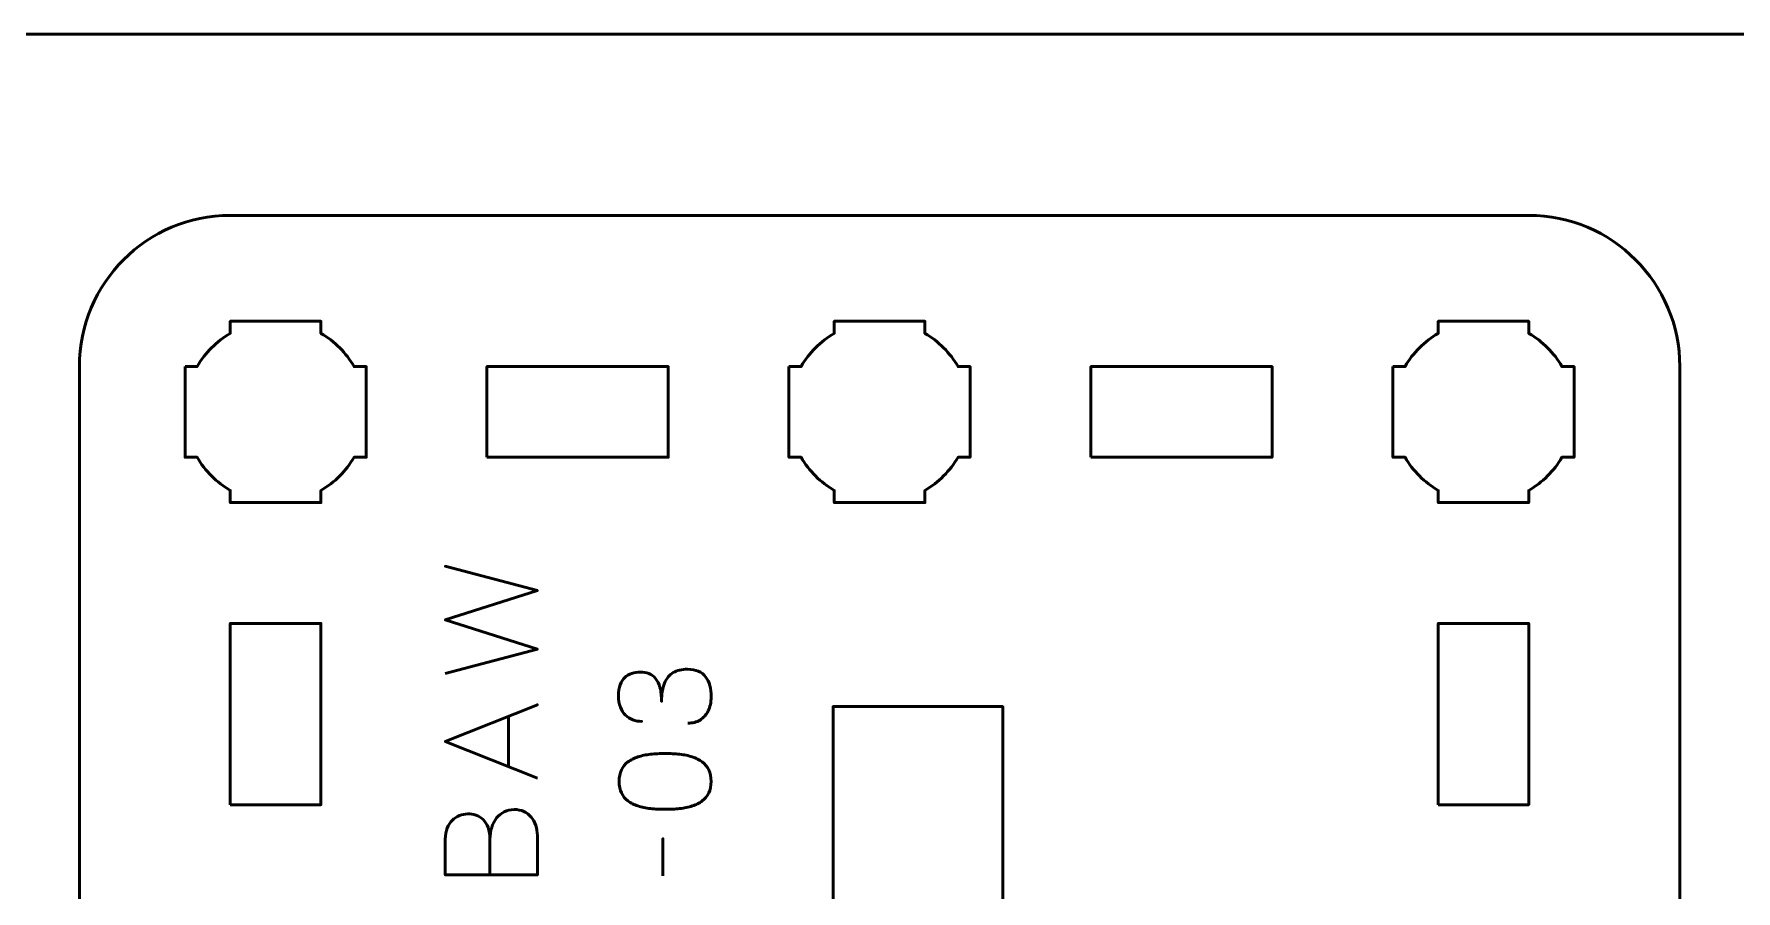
# Model space of a CAD drawing. Header units: centimetres. Extents: x -21 to 0, y -29.7 to 0.
# Drawn here: x -11.4 to -5.76, y -2.84 to 0 of the extents above; entities that cross this region are included whole.
import ezdxf

# ---------------------------------------------------------------- set-up
doc = ezdxf.new("R2010")
doc.units = ezdxf.units.CM
doc.header["$MEASUREMENT"] = 0
doc.layers.add('Layer 1', color=7, linetype='Continuous')

msp = doc.modelspace()

# ---------------------------------------------------------------- linework, layer by layer
at = {"layer": 'Layer 1', "lineweight": 53}
for points in [[(-9.9, -1.4), (-9.3, -1.4), (-9.3, -1.1), (-9.9, -1.1), (-9.9, -1.4)], [(-7.9, -1.4), (-7.3, -1.4), (-7.3, -1.1), (-7.9, -1.1), (-7.9, -1.4)], [(-10.75, -2.55), (-10.45, -2.55), (-10.45, -1.95), (-10.75, -1.95), (-10.75, -2.55)], [(-6.75, -2.55), (-6.45, -2.55), (-6.45, -1.95), (-6.75, -1.95), (-6.75, -2.55)]]:
    msp.add_lwpolyline(points, close=True, dxfattribs=at)
at = {"layer": 'Layer 1', "color": 1, "lineweight": 53}
msp.add_open_spline([(-21.00003, -29.19995), (-21.00003, -29.19995), (-21.00003, -8.29992), (-21.00003, -8.29992), (-21.00003, -8.29992), (-21.00003, -8.21709), (-20.93286, -8.14992), (-20.85003, -8.14992), (-20.85003, -8.14992), (-20.7672, -8.14992), (-20.70003, -8.08275), (-20.70003, -7.99992), (-20.70003, -7.99992), (-20.70003, -7.91709), (-20.7672, -7.84992), (-20.85003, -7.84992), (-20.85003, -7.84992), (-20.93286, -7.84992), (-21.00003, -7.78275), (-21.00003, -7.69992), (-21.00003, -7.69992), (-21.00003, -7.61709), (-20.93286, -7.54992), (-20.85003, -7.54992), (-20.85003, -7.54992), (-20.7672, -7.54992), (-20.70003, -7.48275), (-20.70003, -7.39992), (-20.70003, -7.39992), (-20.70003, -7.31709), (-20.7672, -7.24992), (-20.85003, -7.24992), (-20.85003, -7.24992), (-20.93286, -7.24992), (-21.00003, -7.18275), (-21.00003, -7.09992), (-21.00003, -7.09992), (-21.00003, -7.01709), (-20.93286, -6.94992), (-20.85003, -6.94992), (-20.85003, -6.94992), (-20.7672, -6.94992), (-20.70003, -6.88275), (-20.70003, -6.79992), (-20.70003, -6.79992), (-20.70003, -6.71709), (-20.7672, -6.64992), (-20.85003, -6.64992), (-20.85003, -6.64992), (-20.93286, -6.64992), (-21.00003, -6.58275), (-21.00003, -6.49992), (-21.00003, -6.49992), (-21.00003, -6.41709), (-20.93286, -6.34992), (-20.85003, -6.34992), (-20.85003, -6.34992), (-20.7672, -6.34992), (-20.70003, -6.28275), (-20.70003, -6.19992), (-20.70003, -6.19992), (-20.70003, -6.11709), (-20.7672, -6.04992), (-20.85003, -6.04992), (-20.85003, -6.04992), (-20.93286, -6.04992), (-21.00003, -5.98275), (-21.00003, -5.89992), (-21.00003, -5.89992), (-21.00003, -5.81709), (-20.93286, -5.74992), (-20.85003, -5.74992), (-20.85003, -5.74992), (-20.7672, -5.74992), (-20.70003, -5.68275), (-20.70003, -5.59992), (-20.70003, -5.59992), (-20.70003, -5.51709), (-20.7672, -5.44992), (-20.85003, -5.44992), (-20.85003, -5.44992), (-20.93286, -5.44992), (-21.00003, -5.38275), (-21.00003, -5.29992), (-21.00003, -5.29992), (-21.00003, -5.21709), (-20.93286, -5.14992), (-20.85003, -5.14992), (-20.85003, -5.14992), (-20.7672, -5.14992), (-20.70003, -5.08275), (-20.70003, -4.99992), (-20.70003, -4.99992), (-20.70003, -4.91709), (-20.7672, -4.84992), (-20.85003, -4.84992), (-20.85003, -4.84992), (-20.93286, -4.84992), (-21.00003, -4.78275), (-21.00003, -4.69992), (-21.00003, -4.69992), (-21.00003, -4.61709), (-20.93286, -4.54992), (-20.85003, -4.54992), (-20.85003, -4.54992), (-20.7672, -4.54992), (-20.70003, -4.48275), (-20.70003, -4.39992), (-20.70003, -4.39992), (-20.70003, -4.31709), (-20.7672, -4.24992), (-20.85003, -4.24992), (-20.85003, -4.24992), (-20.93286, -4.24992), (-21.00003, -4.18275), (-21.00003, -4.09992), (-21.00003, -4.09992), (-21.00003, -4.01709), (-20.93286, -3.94992), (-20.85003, -3.94992), (-20.85003, -3.94992), (-20.7672, -3.94992), (-20.70003, -3.88275), (-20.70003, -3.79992), (-20.70003, -3.79992), (-20.70003, -3.71709), (-20.7672, -3.64992), (-20.85003, -3.64992), (-20.85003, -3.64992), (-20.93286, -3.64992), (-21.00003, -3.58275), (-21.00003, -3.49992), (-21.00003, -3.49992), (-21.00003, -3.41709), (-20.93286, -3.34992), (-20.85003, -3.34992), (-20.85003, -3.34992), (-20.7672, -3.34992), (-20.70003, -3.28275), (-20.70003, -3.19992), (-20.70003, -3.19992), (-20.70003, -3.11709), (-20.7672, -3.04992), (-20.85003, -3.04992), (-20.85003, -3.04992), (-20.93286, -3.04992), (-21.00003, -2.98275), (-21.00003, -2.89992), (-21.00003, -2.89992), (-21.00003, -2.81709), (-20.93286, -2.74992), (-20.85003, -2.74992), (-20.85003, -2.74992), (-20.7672, -2.74992), (-20.70003, -2.68275), (-20.70003, -2.59992), (-20.70003, -2.59992), (-20.70003, -2.51709), (-20.7672, -2.44992), (-20.85003, -2.44992), (-20.85003, -2.44992), (-20.93286, -2.44992), (-21.00003, -2.38275), (-21.00003, -2.29992), (-21.00003, -2.29992), (-21.00003, -2.21709), (-20.93286, -2.14992), (-20.85003, -2.14992), (-20.85003, -2.14992), (-20.7672, -2.14992), (-20.70003, -2.08275), (-20.70003, -1.99992), (-20.70003, -1.99992), (-20.70003, -1.91709), (-20.7672, -1.84992), (-20.85003, -1.84992), (-20.85003, -1.84992), (-20.93286, -1.84992), (-21.00003, -1.78275), (-21.00003, -1.69992), (-21.00003, -1.69992), (-21.00003, -1.61709), (-20.93286, -1.54992), (-20.85003, -1.54992), (-20.85003, -1.54992), (-20.7672, -1.54992), (-20.70003, -1.48275), (-20.70003, -1.39992), (-20.70003, -1.39992), (-20.70003, -1.31709), (-20.7672, -1.24992), (-20.85003, -1.24992), (-20.85003, -1.24992), (-20.93286, -1.24992), (-21.00003, -1.18275), (-21.00003, -1.09992), (-21.00003, -1.09992), (-21.00003, -1.09992), (-21.00003, -0.49992), (-21.00003, -0.49992), (-21.00003, -0.49992), (-21.00003, -0.22295), (-20.77694, 0.00004), (-20.49994, 0.00004), (-20.49994, 0.00004), (-20.49994, 0.00004), (-0.50008, 0.00004), (-0.50008, 0.00004), (-0.50008, 0.00004), (-0.22294, 0.00004), (0.00002, -0.22295), (0.00002, -0.49992), (0.00002, -0.49992), (0.00002, -0.49992), (0.00002, -29.19995), (0.00002, -29.19995), (0.00002, -29.19995), (0.00002, -29.47695), (-0.22294, -29.70004), (-0.50008, -29.70004), (-0.50008, -29.70004), (-0.50008, -29.70004), (-20.49994, -29.70004), (-20.49994, -29.70004), (-20.49994, -29.70004), (-20.77694, -29.70004), (-21.00003, -29.47695), (-21.00003, -29.19995)], degree=3, knots=[0, 0, 0, 0, 0.0175439, 0.0175439, 0.0175439, 0.0175439, 0.0350877, 0.0350877, 0.0350877, 0.0350877, 0.0526316, 0.0526316, 0.0526316, 0.0526316, 0.0701754, 0.0701754, 0.0701754, 0.0701754, 0.0877193, 0.0877193, 0.0877193, 0.0877193, 0.1052632, 0.1052632, 0.1052632, 0.1052632, 0.122807, 0.122807, 0.122807, 0.122807, 0.1403509, 0.1403509, 0.1403509, 0.1403509, 0.1578947, 0.1578947, 0.1578947, 0.1578947, 0.1754386, 0.1754386, 0.1754386, 0.1754386, 0.1929825, 0.1929825, 0.1929825, 0.1929825, 0.2105263, 0.2105263, 0.2105263, 0.2105263, 0.2280702, 0.2280702, 0.2280702, 0.2280702, 0.245614, 0.245614, 0.245614, 0.245614, 0.2631579, 0.2631579, 0.2631579, 0.2631579, 0.2807018, 0.2807018, 0.2807018, 0.2807018, 0.2982456, 0.2982456, 0.2982456, 0.2982456, 0.3157895, 0.3157895, 0.3157895, 0.3157895, 0.3333333, 0.3333333, 0.3333333, 0.3333333, 0.3508772, 0.3508772, 0.3508772, 0.3508772, 0.3684211, 0.3684211, 0.3684211, 0.3684211, 0.3859649, 0.3859649, 0.3859649, 0.3859649, 0.4035088, 0.4035088, 0.4035088, 0.4035088, 0.4210526, 0.4210526, 0.4210526, 0.4210526, 0.4385965, 0.4385965, 0.4385965, 0.4385965, 0.4561404, 0.4561404, 0.4561404, 0.4561404, 0.4736842, 0.4736842, 0.4736842, 0.4736842, 0.4912281, 0.4912281, 0.4912281, 0.4912281, 0.5087719, 0.5087719, 0.5087719, 0.5087719, 0.5263158, 0.5263158, 0.5263158, 0.5263158, 0.5438596, 0.5438596, 0.5438596, 0.5438596, 0.5614035, 0.5614035, 0.5614035, 0.5614035, 0.5789474, 0.5789474, 0.5789474, 0.5789474, 0.5964912, 0.5964912, 0.5964912, 0.5964912, 0.6140351, 0.6140351, 0.6140351, 0.6140351, 0.6315789, 0.6315789, 0.6315789, 0.6315789, 0.6491228, 0.6491228, 0.6491228, 0.6491228, 0.6666667, 0.6666667, 0.6666667, 0.6666667, 0.6842105, 0.6842105, 0.6842105, 0.6842105, 0.7017544, 0.7017544, 0.7017544, 0.7017544, 0.7192982, 0.7192982, 0.7192982, 0.7192982, 0.7368421, 0.7368421, 0.7368421, 0.7368421, 0.754386, 0.754386, 0.754386, 0.754386, 0.7719298, 0.7719298, 0.7719298, 0.7719298, 0.7894737, 0.7894737, 0.7894737, 0.7894737, 0.8070175, 0.8070175, 0.8070175, 0.8070175, 0.8245614, 0.8245614, 0.8245614, 0.8245614, 0.8421053, 0.8421053, 0.8421053, 0.8421053, 0.8596491, 0.8596491, 0.8596491, 0.8596491, 0.877193, 0.877193, 0.877193, 0.877193, 0.8947368, 0.8947368, 0.8947368, 0.8947368, 0.9122807, 0.9122807, 0.9122807, 0.9122807, 0.9298246, 0.9298246, 0.9298246, 0.9298246, 0.9473684, 0.9473684, 0.9473684, 0.9473684, 0.9649123, 0.9649123, 0.9649123, 0.9649123, 0.9824561, 0.9824561, 0.9824561, 0.9824561, 1, 1, 1, 1], dxfattribs=at)
at = {"layer": 'Layer 1', "color": 3, "lineweight": 53}
msp.add_open_spline([(-11.25, -5.4), (-11.25, -5.4), (-11.25, -1.1), (-11.25, -1.1), (-11.25, -1.1), (-11.25, -0.82391), (-11.02609, -0.6), (-10.75, -0.6), (-10.75, -0.6), (-10.75, -0.6), (-6.45, -0.6), (-6.45, -0.6), (-6.45, -0.6), (-6.17391, -0.6), (-5.95, -0.82391), (-5.95, -1.1), (-5.95, -1.1), (-5.95, -1.1), (-5.95, -5.4), (-5.95, -5.4), (-5.95, -5.4), (-5.95, -5.67609), (-6.17391, -5.9), (-6.45, -5.9), (-6.45, -5.9), (-6.45, -5.9), (-8.092, -5.9), (-8.092, -5.9), (-8.092, -5.9), (-8.092, -5.9), (-8.092, -4.52699), (-8.092, -4.52699), (-8.092, -4.52699), (-8.092, -4.52699), (-7.838, -4.52699), (-7.838, -4.52699), (-7.838, -4.52699), (-7.838, -4.52699), (-7.838, -4.27299), (-7.838, -4.27299), (-7.838, -4.27299), (-7.838, -4.27299), (-8.092, -4.27299), (-8.092, -4.27299), (-8.092, -4.27299), (-8.092, -4.27299), (-8.092, -2.87299), (-8.092, -2.87299), (-8.092, -2.87299), (-8.092, -2.87299), (-8.192, -2.87302), (-8.192, -2.87302), (-8.192, -2.87302), (-8.192, -2.87302), (-8.192, -2.64998), (-8.192, -2.64998), (-8.192, -2.64998), (-8.192, -2.64998), (-8.192, -2.22501), (-8.192, -2.22501), (-8.192, -2.22501), (-8.192, -2.22501), (-8.754, -2.225), (-8.754, -2.225), (-8.754, -2.225), (-8.754, -2.225), (-8.754, -2.64998), (-8.754, -2.64998), (-8.754, -2.64998), (-8.754, -2.64998), (-8.754, -2.87302), (-8.754, -2.87302), (-8.754, -2.87302), (-8.754, -2.87302), (-8.854, -2.87299), (-8.854, -2.87299), (-8.854, -2.87299), (-8.854, -2.87299), (-8.854, -4.27299), (-8.854, -4.27299), (-8.854, -4.27299), (-8.854, -4.27299), (-9.362, -4.27299), (-9.362, -4.27299), (-9.362, -4.27299), (-9.362, -4.27299), (-9.362, -4.52699), (-9.362, -4.52699), (-9.362, -4.52699), (-9.362, -4.52699), (-9.108, -4.52699), (-9.108, -4.52699), (-9.108, -4.52699), (-9.108, -4.52699), (-9.108, -5.9), (-9.108, -5.9), (-9.108, -5.9), (-9.108, -5.9), (-9.569, -5.9), (-9.569, -5.9), (-9.569, -5.9), (-9.569, -5.81717), (-9.63617, -5.75), (-9.719, -5.75), (-9.719, -5.75), (-9.80183, -5.75), (-9.869, -5.81717), (-9.869, -5.9), (-9.869, -5.9), (-9.869, -5.9), (-10.75, -5.9), (-10.75, -5.9), (-10.75, -5.9), (-11.02609, -5.9), (-11.25, -5.67609), (-11.25, -5.4)], degree=3, knots=[0, 0, 0, 0, 0.0344828, 0.0344828, 0.0344828, 0.0344828, 0.0689655, 0.0689655, 0.0689655, 0.0689655, 0.1034483, 0.1034483, 0.1034483, 0.1034483, 0.137931, 0.137931, 0.137931, 0.137931, 0.1724138, 0.1724138, 0.1724138, 0.1724138, 0.2068966, 0.2068966, 0.2068966, 0.2068966, 0.2413793, 0.2413793, 0.2413793, 0.2413793, 0.2758621, 0.2758621, 0.2758621, 0.2758621, 0.3103448, 0.3103448, 0.3103448, 0.3103448, 0.3448276, 0.3448276, 0.3448276, 0.3448276, 0.3793103, 0.3793103, 0.3793103, 0.3793103, 0.4137931, 0.4137931, 0.4137931, 0.4137931, 0.4482759, 0.4482759, 0.4482759, 0.4482759, 0.4827586, 0.4827586, 0.4827586, 0.4827586, 0.5172414, 0.5172414, 0.5172414, 0.5172414, 0.5517241, 0.5517241, 0.5517241, 0.5517241, 0.5862069, 0.5862069, 0.5862069, 0.5862069, 0.6206897, 0.6206897, 0.6206897, 0.6206897, 0.6551724, 0.6551724, 0.6551724, 0.6551724, 0.6896552, 0.6896552, 0.6896552, 0.6896552, 0.7241379, 0.7241379, 0.7241379, 0.7241379, 0.7586207, 0.7586207, 0.7586207, 0.7586207, 0.7931034, 0.7931034, 0.7931034, 0.7931034, 0.8275862, 0.8275862, 0.8275862, 0.8275862, 0.862069, 0.862069, 0.862069, 0.862069, 0.8965517, 0.8965517, 0.8965517, 0.8965517, 0.9310345, 0.9310345, 0.9310345, 0.9310345, 0.9655172, 0.9655172, 0.9655172, 0.9655172, 1, 1, 1, 1], dxfattribs=at)
at = {"layer": 'Layer 1', "lineweight": 53}
for points in [[(-10.9, -1.1), (-10.9, -1.1), (-10.85985, -1.1), (-10.85985, -1.1), (-10.85985, -1.1), (-10.8335, -1.05447), (-10.79553, -1.0165), (-10.75, -0.99015), (-10.75, -0.99015), (-10.75, -0.99015), (-10.75, -0.95), (-10.75, -0.95), (-10.75, -0.95), (-10.75, -0.95), (-10.6, -0.95), (-10.6, -0.95), (-10.6, -0.95), (-10.6, -0.95), (-10.45, -0.95), (-10.45, -0.95), (-10.45, -0.95), (-10.45, -0.95), (-10.45, -0.99015), (-10.45, -0.99015), (-10.45, -0.99015), (-10.40447, -1.0165), (-10.3665, -1.05447), (-10.34015, -1.1), (-10.34015, -1.1), (-10.34015, -1.1), (-10.3, -1.1), (-10.3, -1.1), (-10.3, -1.1), (-10.3, -1.1), (-10.3, -1.25), (-10.3, -1.25), (-10.3, -1.25), (-10.3, -1.25), (-10.3, -1.4), (-10.3, -1.4), (-10.3, -1.4), (-10.3, -1.4), (-10.34015, -1.4), (-10.34015, -1.4), (-10.34015, -1.4), (-10.3665, -1.44553), (-10.40447, -1.4835), (-10.45, -1.50985), (-10.45, -1.50985), (-10.45, -1.50985), (-10.45, -1.55), (-10.45, -1.55), (-10.45, -1.55), (-10.45, -1.55), (-10.6, -1.55), (-10.6, -1.55), (-10.6, -1.55), (-10.6, -1.55), (-10.75, -1.55), (-10.75, -1.55), (-10.75, -1.55), (-10.75, -1.55), (-10.75, -1.50985), (-10.75, -1.50985), (-10.75, -1.50985), (-10.79553, -1.4835), (-10.8335, -1.44553), (-10.85985, -1.4), (-10.85985, -1.4), (-10.85985, -1.4), (-10.9, -1.4), (-10.9, -1.4), (-10.9, -1.4), (-10.9, -1.4), (-10.9, -1.25), (-10.9, -1.25), (-10.9, -1.25), (-10.9, -1.25), (-10.9, -1.1), (-10.9, -1.1)], [(-8.9, -1.1), (-8.9, -1.1), (-8.85985, -1.1), (-8.85985, -1.1), (-8.85985, -1.1), (-8.8335, -1.05447), (-8.79553, -1.0165), (-8.75, -0.99015), (-8.75, -0.99015), (-8.75, -0.99015), (-8.75, -0.95), (-8.75, -0.95), (-8.75, -0.95), (-8.75, -0.95), (-8.6, -0.95), (-8.6, -0.95), (-8.6, -0.95), (-8.6, -0.95), (-8.45, -0.95), (-8.45, -0.95), (-8.45, -0.95), (-8.45, -0.95), (-8.45, -0.99015), (-8.45, -0.99015), (-8.45, -0.99015), (-8.40447, -1.0165), (-8.3665, -1.05447), (-8.34015, -1.1), (-8.34015, -1.1), (-8.34015, -1.1), (-8.3, -1.1), (-8.3, -1.1), (-8.3, -1.1), (-8.3, -1.1), (-8.3, -1.25), (-8.3, -1.25), (-8.3, -1.25), (-8.3, -1.25), (-8.3, -1.4), (-8.3, -1.4), (-8.3, -1.4), (-8.3, -1.4), (-8.34015, -1.4), (-8.34015, -1.4), (-8.34015, -1.4), (-8.3665, -1.44553), (-8.40447, -1.4835), (-8.45, -1.50985), (-8.45, -1.50985), (-8.45, -1.50985), (-8.45, -1.55), (-8.45, -1.55), (-8.45, -1.55), (-8.45, -1.55), (-8.6, -1.55), (-8.6, -1.55), (-8.6, -1.55), (-8.6, -1.55), (-8.75, -1.55), (-8.75, -1.55), (-8.75, -1.55), (-8.75, -1.55), (-8.75, -1.50985), (-8.75, -1.50985), (-8.75, -1.50985), (-8.79553, -1.4835), (-8.8335, -1.44553), (-8.85985, -1.4), (-8.85985, -1.4), (-8.85985, -1.4), (-8.9, -1.4), (-8.9, -1.4), (-8.9, -1.4), (-8.9, -1.4), (-8.9, -1.25), (-8.9, -1.25), (-8.9, -1.25), (-8.9, -1.25), (-8.9, -1.1), (-8.9, -1.1)], [(-6.9, -1.1), (-6.9, -1.1), (-6.85985, -1.1), (-6.85985, -1.1), (-6.85985, -1.1), (-6.8335, -1.05447), (-6.79553, -1.0165), (-6.75, -0.99015), (-6.75, -0.99015), (-6.75, -0.99015), (-6.75, -0.95), (-6.75, -0.95), (-6.75, -0.95), (-6.75, -0.95), (-6.6, -0.95), (-6.6, -0.95), (-6.6, -0.95), (-6.6, -0.95), (-6.45, -0.95), (-6.45, -0.95), (-6.45, -0.95), (-6.45, -0.95), (-6.45, -0.99015), (-6.45, -0.99015), (-6.45, -0.99015), (-6.40447, -1.0165), (-6.3665, -1.05447), (-6.34015, -1.1), (-6.34015, -1.1), (-6.34015, -1.1), (-6.3, -1.1), (-6.3, -1.1), (-6.3, -1.1), (-6.3, -1.1), (-6.3, -1.25), (-6.3, -1.25), (-6.3, -1.25), (-6.3, -1.25), (-6.3, -1.4), (-6.3, -1.4), (-6.3, -1.4), (-6.3, -1.4), (-6.34015, -1.4), (-6.34015, -1.4), (-6.34015, -1.4), (-6.3665, -1.44553), (-6.40447, -1.4835), (-6.45, -1.50985), (-6.45, -1.50985), (-6.45, -1.50985), (-6.45, -1.55), (-6.45, -1.55), (-6.45, -1.55), (-6.45, -1.55), (-6.6, -1.55), (-6.6, -1.55), (-6.6, -1.55), (-6.6, -1.55), (-6.75, -1.55), (-6.75, -1.55), (-6.75, -1.55), (-6.75, -1.55), (-6.75, -1.50985), (-6.75, -1.50985), (-6.75, -1.50985), (-6.79553, -1.4835), (-6.8335, -1.44553), (-6.85985, -1.4), (-6.85985, -1.4), (-6.85985, -1.4), (-6.9, -1.4), (-6.9, -1.4), (-6.9, -1.4), (-6.9, -1.4), (-6.9, -1.25), (-6.9, -1.25), (-6.9, -1.25), (-6.9, -1.25), (-6.9, -1.1), (-6.9, -1.1)]]:
    msp.add_open_spline(points, degree=3, knots=[0, 0, 0, 0, 0.05, 0.05, 0.05, 0.05, 0.1, 0.1, 0.1, 0.1, 0.15, 0.15, 0.15, 0.15, 0.2, 0.2, 0.2, 0.2, 0.25, 0.25, 0.25, 0.25, 0.3, 0.3, 0.3, 0.3, 0.35, 0.35, 0.35, 0.35, 0.4, 0.4, 0.4, 0.4, 0.45, 0.45, 0.45, 0.45, 0.5, 0.5, 0.5, 0.5, 0.55, 0.55, 0.55, 0.55, 0.6, 0.6, 0.6, 0.6, 0.65, 0.65, 0.65, 0.65, 0.7, 0.7, 0.7, 0.7, 0.75, 0.75, 0.75, 0.75, 0.8, 0.8, 0.8, 0.8, 0.85, 0.85, 0.85, 0.85, 0.9, 0.9, 0.9, 0.9, 0.95, 0.95, 0.95, 0.95, 1, 1, 1, 1], dxfattribs=at)
at = {"layer": 'Layer 1', "color": 5, "lineweight": 53}
for points, knots in [([(-10.03833, -2.11564), (-10.03833, -2.11564), (-9.73311, -2.03521), (-9.73311, -2.03521), (-9.73311, -2.03521), (-9.73311, -2.03521), (-10.03833, -1.93827), (-10.03833, -1.93827), (-10.03833, -1.93827), (-10.03833, -1.93827), (-9.73311, -1.84132), (-9.73311, -1.84132), (-9.73311, -1.84132), (-9.73311, -1.84132), (-10.03833, -1.76089), (-10.03833, -1.76089), (-10.03833, -1.76089), (-10.03833, -1.76089), (-9.73311, -1.84132), (-9.73311, -1.84132), (-9.73311, -1.84132), (-9.73311, -1.84132), (-10.03833, -1.93827), (-10.03833, -1.93827), (-10.03833, -1.93827), (-10.03833, -1.93827), (-9.73311, -2.03521), (-9.73311, -2.03521), (-9.73311, -2.03521), (-9.73311, -2.03521), (-10.03833, -2.11564), (-10.03833, -2.11564)], [0, 0, 0, 0, 0.125, 0.125, 0.125, 0.125, 0.25, 0.25, 0.25, 0.25, 0.375, 0.375, 0.375, 0.375, 0.5, 0.5, 0.5, 0.5, 0.625, 0.625, 0.625, 0.625, 0.75, 0.75, 0.75, 0.75, 0.875, 0.875, 0.875, 0.875, 1, 1, 1, 1]), ([(-9.23442, -2.28011), (-9.21918, -2.28004), (-9.20592, -2.27651), (-9.19442, -2.26953), (-9.19442, -2.26953), (-9.18299, -2.26254), (-9.17403, -2.25259), (-9.16761, -2.23961), (-9.16761, -2.23961), (-9.16119, -2.22663), (-9.15794, -2.21104), (-9.1578, -2.1929), (-9.1578, -2.1929), (-9.1578, -2.17929), (-9.15921, -2.16694), (-9.16217, -2.15572), (-9.16217, -2.15572), (-9.16514, -2.14457), (-9.16972, -2.13498), (-9.176, -2.12686), (-9.176, -2.12686), (-9.18228, -2.11875), (-9.1904, -2.11254), (-9.20027, -2.1081), (-9.20027, -2.1081), (-9.21022, -2.10372), (-9.22215, -2.10154), (-9.23612, -2.10147), (-9.23612, -2.10147), (-9.25474, -2.10139), (-9.27048, -2.1052), (-9.28325, -2.11275), (-9.28325, -2.11275), (-9.29602, -2.1203), (-9.30561, -2.13202), (-9.31217, -2.14775), (-9.31217, -2.14775), (-9.31874, -2.16348), (-9.32205, -2.18366), (-9.32205, -2.20814), (-9.32205, -2.20814), (-9.32198, -2.18987), (-9.32367, -2.17456), (-9.32713, -2.16207), (-9.32713, -2.16207), (-9.33059, -2.14965), (-9.33546, -2.13971), (-9.34181, -2.13223), (-9.34181, -2.13223), (-9.34809, -2.12475), (-9.35557, -2.11932), (-9.36417, -2.11607), (-9.36417, -2.11607), (-9.37271, -2.11275), (-9.38209, -2.11113), (-9.39232, -2.1112), (-9.39232, -2.1112), (-9.40256, -2.11113), (-9.41201, -2.11254), (-9.42076, -2.11536), (-9.42076, -2.11536), (-9.42951, -2.11812), (-9.4372, -2.12263), (-9.44376, -2.12877), (-9.44376, -2.12877), (-9.45032, -2.13491), (-9.45547, -2.14302), (-9.45914, -2.15297), (-9.45914, -2.15297), (-9.46281, -2.16299), (-9.46464, -2.1752), (-9.46471, -2.18952), (-9.46471, -2.18952), (-9.46464, -2.20377), (-9.46253, -2.21626), (-9.45843, -2.22684), (-9.45843, -2.22684), (-9.45434, -2.2375), (-9.44877, -2.24624), (-9.44164, -2.2533), (-9.44164, -2.2533), (-9.43452, -2.26028), (-9.4264, -2.26551), (-9.41723, -2.26896), (-9.41723, -2.26896), (-9.40806, -2.27249), (-9.39832, -2.27418), (-9.38809, -2.27418), (-9.38809, -2.27418), (-9.39832, -2.27418), (-9.40806, -2.27249), (-9.41723, -2.26896), (-9.41723, -2.26896), (-9.4264, -2.26551), (-9.43452, -2.26028), (-9.44164, -2.2533), (-9.44164, -2.2533), (-9.44877, -2.24624), (-9.45434, -2.2375), (-9.45843, -2.22684), (-9.45843, -2.22684), (-9.46253, -2.21626), (-9.46464, -2.20377), (-9.46471, -2.18952), (-9.46471, -2.18952), (-9.46464, -2.1752), (-9.46281, -2.16299), (-9.45914, -2.15297), (-9.45914, -2.15297), (-9.45547, -2.14302), (-9.45032, -2.13491), (-9.44376, -2.12877), (-9.44376, -2.12877), (-9.4372, -2.12263), (-9.42951, -2.11812), (-9.42076, -2.11536), (-9.42076, -2.11536), (-9.41201, -2.11254), (-9.40256, -2.11113), (-9.39232, -2.1112), (-9.39232, -2.1112), (-9.38209, -2.11113), (-9.37271, -2.11275), (-9.36417, -2.11607), (-9.36417, -2.11607), (-9.35557, -2.11932), (-9.34809, -2.12475), (-9.34181, -2.13223), (-9.34181, -2.13223), (-9.33546, -2.13971), (-9.33059, -2.14965), (-9.32713, -2.16207), (-9.32713, -2.16207), (-9.32367, -2.17456), (-9.32198, -2.18987), (-9.32205, -2.20814), (-9.32205, -2.20814), (-9.32205, -2.18366), (-9.31874, -2.16348), (-9.31217, -2.14775), (-9.31217, -2.14775), (-9.30561, -2.13202), (-9.29602, -2.1203), (-9.28325, -2.11275), (-9.28325, -2.11275), (-9.27048, -2.1052), (-9.25474, -2.10139), (-9.23612, -2.10147), (-9.23612, -2.10147), (-9.22215, -2.10154), (-9.21022, -2.10372), (-9.20027, -2.1081), (-9.20027, -2.1081), (-9.1904, -2.11254), (-9.18228, -2.11875), (-9.176, -2.12686), (-9.176, -2.12686), (-9.16972, -2.13498), (-9.16514, -2.14457), (-9.16217, -2.15572), (-9.16217, -2.15572), (-9.15921, -2.16694), (-9.1578, -2.17929), (-9.1578, -2.1929), (-9.1578, -2.1929), (-9.15794, -2.21104), (-9.16119, -2.22663), (-9.16761, -2.23961), (-9.16761, -2.23961), (-9.17403, -2.25259), (-9.18299, -2.26254), (-9.19442, -2.26953), (-9.19442, -2.26953), (-9.20592, -2.27651), (-9.21918, -2.28004), (-9.23442, -2.28011)], [0, 0, 0, 0, 0.0227273, 0.0227273, 0.0227273, 0.0227273, 0.0454545, 0.0454545, 0.0454545, 0.0454545, 0.0681818, 0.0681818, 0.0681818, 0.0681818, 0.0909091, 0.0909091, 0.0909091, 0.0909091, 0.1136364, 0.1136364, 0.1136364, 0.1136364, 0.1363636, 0.1363636, 0.1363636, 0.1363636, 0.1590909, 0.1590909, 0.1590909, 0.1590909, 0.1818182, 0.1818182, 0.1818182, 0.1818182, 0.2045455, 0.2045455, 0.2045455, 0.2045455, 0.2272727, 0.2272727, 0.2272727, 0.2272727, 0.25, 0.25, 0.25, 0.25, 0.2727273, 0.2727273, 0.2727273, 0.2727273, 0.2954545, 0.2954545, 0.2954545, 0.2954545, 0.3181818, 0.3181818, 0.3181818, 0.3181818, 0.3409091, 0.3409091, 0.3409091, 0.3409091, 0.3636364, 0.3636364, 0.3636364, 0.3636364, 0.3863636, 0.3863636, 0.3863636, 0.3863636, 0.4090909, 0.4090909, 0.4090909, 0.4090909, 0.4318182, 0.4318182, 0.4318182, 0.4318182, 0.4545455, 0.4545455, 0.4545455, 0.4545455, 0.4772727, 0.4772727, 0.4772727, 0.4772727, 0.5, 0.5, 0.5, 0.5, 0.5227273, 0.5227273, 0.5227273, 0.5227273, 0.5454545, 0.5454545, 0.5454545, 0.5454545, 0.5681818, 0.5681818, 0.5681818, 0.5681818, 0.5909091, 0.5909091, 0.5909091, 0.5909091, 0.6136364, 0.6136364, 0.6136364, 0.6136364, 0.6363636, 0.6363636, 0.6363636, 0.6363636, 0.6590909, 0.6590909, 0.6590909, 0.6590909, 0.6818182, 0.6818182, 0.6818182, 0.6818182, 0.7045455, 0.7045455, 0.7045455, 0.7045455, 0.7272727, 0.7272727, 0.7272727, 0.7272727, 0.75, 0.75, 0.75, 0.75, 0.7727273, 0.7727273, 0.7727273, 0.7727273, 0.7954545, 0.7954545, 0.7954545, 0.7954545, 0.8181818, 0.8181818, 0.8181818, 0.8181818, 0.8409091, 0.8409091, 0.8409091, 0.8409091, 0.8636364, 0.8636364, 0.8636364, 0.8636364, 0.8863636, 0.8863636, 0.8863636, 0.8863636, 0.9090909, 0.9090909, 0.9090909, 0.9090909, 0.9318182, 0.9318182, 0.9318182, 0.9318182, 0.9545455, 0.9545455, 0.9545455, 0.9545455, 0.9772727, 0.9772727, 0.9772727, 0.9772727, 1, 1, 1, 1]), ([(-9.73311, -2.4615), (-9.73311, -2.4615), (-10.03833, -2.34043), (-10.03833, -2.34043), (-10.03833, -2.34043), (-10.03833, -2.34043), (-9.73311, -2.21893), (-9.73311, -2.21893), (-9.73311, -2.21893), (-9.73311, -2.21893), (-10.03833, -2.34043), (-10.03833, -2.34043), (-10.03833, -2.34043), (-10.03833, -2.34043), (-9.73311, -2.4615), (-9.73311, -2.4615)], [0, 0, 0, 0, 0.25, 0.25, 0.25, 0.25, 0.5, 0.5, 0.5, 0.5, 0.75, 0.75, 0.75, 0.75, 1, 1, 1, 1]), ([(-9.82921, -2.4234), (-9.82921, -2.4234), (-9.82921, -2.25746), (-9.82921, -2.25746), (-9.82921, -2.25746), (-9.82921, -2.25746), (-9.82921, -2.4234), (-9.82921, -2.4234)], [0, 0, 0, 0, 0.5, 0.5, 0.5, 0.5, 1, 1, 1, 1]), ([(-9.1578, -2.47272), (-9.15787, -2.45791), (-9.16048, -2.44514), (-9.16556, -2.43448), (-9.16556, -2.43448), (-9.17064, -2.4239), (-9.17791, -2.41508), (-9.18715, -2.40803), (-9.18715, -2.40803), (-9.19646, -2.40104), (-9.20747, -2.39554), (-9.22017, -2.39145), (-9.22017, -2.39145), (-9.23287, -2.38742), (-9.24677, -2.38453), (-9.26201, -2.38291), (-9.26201, -2.38291), (-9.27725, -2.38121), (-9.29327, -2.38037), (-9.3102, -2.38044), (-9.3102, -2.38044), (-9.32706, -2.38037), (-9.34308, -2.38121), (-9.35825, -2.38291), (-9.35825, -2.38291), (-9.37342, -2.38453), (-9.38739, -2.38742), (-9.40009, -2.39145), (-9.40009, -2.39145), (-9.41272, -2.39554), (-9.42372, -2.40104), (-9.43311, -2.40803), (-9.43311, -2.40803), (-9.44242, -2.41508), (-9.44969, -2.4239), (-9.45477, -2.43448), (-9.45477, -2.43448), (-9.45992, -2.44514), (-9.46253, -2.45791), (-9.4626, -2.47272), (-9.4626, -2.47272), (-9.46253, -2.48754), (-9.45992, -2.50031), (-9.45477, -2.51097), (-9.45477, -2.51097), (-9.44969, -2.52155), (-9.44242, -2.53037), (-9.43311, -2.53742), (-9.43311, -2.53742), (-9.42372, -2.54441), (-9.41272, -2.54991), (-9.40009, -2.554), (-9.40009, -2.554), (-9.38739, -2.55803), (-9.37342, -2.56092), (-9.35825, -2.56254), (-9.35825, -2.56254), (-9.34308, -2.56423), (-9.32706, -2.56508), (-9.3102, -2.56501), (-9.3102, -2.56501), (-9.29327, -2.56508), (-9.27725, -2.56423), (-9.26201, -2.56254), (-9.26201, -2.56254), (-9.24677, -2.56092), (-9.23287, -2.55803), (-9.22017, -2.554), (-9.22017, -2.554), (-9.20747, -2.54991), (-9.19646, -2.54441), (-9.18715, -2.53742), (-9.18715, -2.53742), (-9.17791, -2.53037), (-9.17064, -2.52155), (-9.16556, -2.51097), (-9.16556, -2.51097), (-9.16048, -2.50031), (-9.15787, -2.48754), (-9.1578, -2.47272)], [0, 0, 0, 0, 0.05, 0.05, 0.05, 0.05, 0.1, 0.1, 0.1, 0.1, 0.15, 0.15, 0.15, 0.15, 0.2, 0.2, 0.2, 0.2, 0.25, 0.25, 0.25, 0.25, 0.3, 0.3, 0.3, 0.3, 0.35, 0.35, 0.35, 0.35, 0.4, 0.4, 0.4, 0.4, 0.45, 0.45, 0.45, 0.45, 0.5, 0.5, 0.5, 0.5, 0.55, 0.55, 0.55, 0.55, 0.6, 0.6, 0.6, 0.6, 0.65, 0.65, 0.65, 0.65, 0.7, 0.7, 0.7, 0.7, 0.75, 0.75, 0.75, 0.75, 0.8, 0.8, 0.8, 0.8, 0.85, 0.85, 0.85, 0.85, 0.9, 0.9, 0.9, 0.9, 0.95, 0.95, 0.95, 0.95, 1, 1, 1, 1]), ([(-9.1578, -2.47272), (-9.15787, -2.45791), (-9.16048, -2.44514), (-9.16556, -2.43448), (-9.16556, -2.43448), (-9.17064, -2.4239), (-9.17791, -2.41508), (-9.18715, -2.40803), (-9.18715, -2.40803), (-9.19646, -2.40104), (-9.20747, -2.39554), (-9.22017, -2.39145), (-9.22017, -2.39145), (-9.23287, -2.38742), (-9.24677, -2.38453), (-9.26201, -2.38291), (-9.26201, -2.38291), (-9.27725, -2.38121), (-9.29327, -2.38037), (-9.3102, -2.38044), (-9.3102, -2.38044), (-9.32706, -2.38037), (-9.34308, -2.38121), (-9.35825, -2.38291), (-9.35825, -2.38291), (-9.37342, -2.38453), (-9.38739, -2.38742), (-9.40009, -2.39145), (-9.40009, -2.39145), (-9.41272, -2.39554), (-9.42372, -2.40104), (-9.43311, -2.40803), (-9.43311, -2.40803), (-9.44242, -2.41508), (-9.44969, -2.4239), (-9.45477, -2.43448), (-9.45477, -2.43448), (-9.45992, -2.44514), (-9.46253, -2.45791), (-9.4626, -2.47272), (-9.4626, -2.47272), (-9.46253, -2.48754), (-9.45992, -2.50031), (-9.45477, -2.51097), (-9.45477, -2.51097), (-9.44969, -2.52155), (-9.44242, -2.53037), (-9.43311, -2.53742), (-9.43311, -2.53742), (-9.42372, -2.54441), (-9.41272, -2.54991), (-9.40009, -2.554), (-9.40009, -2.554), (-9.38739, -2.55803), (-9.37342, -2.56092), (-9.35825, -2.56254), (-9.35825, -2.56254), (-9.34308, -2.56423), (-9.32706, -2.56508), (-9.3102, -2.56501), (-9.3102, -2.56501), (-9.29327, -2.56508), (-9.27725, -2.56423), (-9.26201, -2.56254), (-9.26201, -2.56254), (-9.24677, -2.56092), (-9.23287, -2.55803), (-9.22017, -2.554), (-9.22017, -2.554), (-9.20747, -2.54991), (-9.19646, -2.54441), (-9.18715, -2.53742), (-9.18715, -2.53742), (-9.17791, -2.53037), (-9.17064, -2.52155), (-9.16556, -2.51097), (-9.16556, -2.51097), (-9.16048, -2.50031), (-9.15787, -2.48754), (-9.1578, -2.47272)], [0, 0, 0, 0, 0.05, 0.05, 0.05, 0.05, 0.1, 0.1, 0.1, 0.1, 0.15, 0.15, 0.15, 0.15, 0.2, 0.2, 0.2, 0.2, 0.25, 0.25, 0.25, 0.25, 0.3, 0.3, 0.3, 0.3, 0.35, 0.35, 0.35, 0.35, 0.4, 0.4, 0.4, 0.4, 0.45, 0.45, 0.45, 0.45, 0.5, 0.5, 0.5, 0.5, 0.55, 0.55, 0.55, 0.55, 0.6, 0.6, 0.6, 0.6, 0.65, 0.65, 0.65, 0.65, 0.7, 0.7, 0.7, 0.7, 0.75, 0.75, 0.75, 0.75, 0.8, 0.8, 0.8, 0.8, 0.85, 0.85, 0.85, 0.85, 0.9, 0.9, 0.9, 0.9, 0.95, 0.95, 0.95, 0.95, 1, 1, 1, 1]), ([(-9.89017, -2.78196), (-9.89017, -2.78196), (-9.89017, -2.6647), (-9.89017, -2.6647), (-9.89017, -2.6647), (-9.89024, -2.64946), (-9.89235, -2.63648), (-9.89652, -2.62554), (-9.89652, -2.62554), (-9.90061, -2.61467), (-9.90618, -2.60586), (-9.91317, -2.59901), (-9.91317, -2.59901), (-9.92015, -2.59217), (-9.92805, -2.58723), (-9.9368, -2.58412), (-9.9368, -2.58412), (-9.94548, -2.58109), (-9.95451, -2.57968), (-9.96382, -2.58003), (-9.96382, -2.58003), (-9.97314, -2.58046), (-9.98217, -2.58243), (-9.99099, -2.58596), (-9.99099, -2.58596), (-9.99981, -2.58942), (-10.00778, -2.59464), (-10.01491, -2.60148), (-10.01491, -2.60148), (-10.02203, -2.60832), (-10.02768, -2.61686), (-10.03184, -2.62723), (-10.03184, -2.62723), (-10.03607, -2.63761), (-10.03826, -2.64981), (-10.03833, -2.66385), (-10.03833, -2.66385), (-10.03833, -2.66385), (-10.03833, -2.78196), (-10.03833, -2.78196), (-10.03833, -2.78196), (-10.03833, -2.78196), (-9.73311, -2.78196), (-9.73311, -2.78196), (-9.73311, -2.78196), (-9.73311, -2.78196), (-9.73311, -2.652), (-9.73311, -2.652), (-9.73311, -2.652), (-9.73311, -2.63986), (-9.73487, -2.62857), (-9.73833, -2.61813), (-9.73833, -2.61813), (-9.74186, -2.60769), (-9.74687, -2.59859), (-9.7535, -2.59069), (-9.7535, -2.59069), (-9.7602, -2.58285), (-9.76825, -2.57672), (-9.77777, -2.57234), (-9.77777, -2.57234), (-9.7873, -2.56797), (-9.79809, -2.56571), (-9.81016, -2.56564), (-9.81016, -2.56564), (-9.82229, -2.56592), (-9.83323, -2.56846), (-9.84303, -2.57333), (-9.84303, -2.57333), (-9.85284, -2.5782), (-9.86124, -2.58497), (-9.86822, -2.59372), (-9.86822, -2.59372), (-9.87528, -2.60247), (-9.88071, -2.61291), (-9.88445, -2.62491), (-9.88445, -2.62491), (-9.88819, -2.6369), (-9.89009, -2.65016), (-9.89017, -2.6647), (-9.89017, -2.6647), (-9.89009, -2.65016), (-9.88819, -2.6369), (-9.88445, -2.62491), (-9.88445, -2.62491), (-9.88071, -2.61291), (-9.87528, -2.60247), (-9.86822, -2.59372), (-9.86822, -2.59372), (-9.86124, -2.58497), (-9.85284, -2.5782), (-9.84303, -2.57333), (-9.84303, -2.57333), (-9.83323, -2.56846), (-9.82229, -2.56592), (-9.81016, -2.56564), (-9.81016, -2.56564), (-9.79809, -2.56571), (-9.7873, -2.56797), (-9.77777, -2.57234), (-9.77777, -2.57234), (-9.76825, -2.57672), (-9.7602, -2.58285), (-9.7535, -2.59069), (-9.7535, -2.59069), (-9.74687, -2.59859), (-9.74186, -2.60769), (-9.73833, -2.61813), (-9.73833, -2.61813), (-9.73487, -2.62857), (-9.73311, -2.63986), (-9.73311, -2.652), (-9.73311, -2.652), (-9.73311, -2.652), (-9.73311, -2.78196), (-9.73311, -2.78196), (-9.73311, -2.78196), (-9.73311, -2.78196), (-10.03833, -2.78196), (-10.03833, -2.78196), (-10.03833, -2.78196), (-10.03833, -2.78196), (-10.03833, -2.66385), (-10.03833, -2.66385), (-10.03833, -2.66385), (-10.03826, -2.64981), (-10.03607, -2.63761), (-10.03184, -2.62723), (-10.03184, -2.62723), (-10.02768, -2.61686), (-10.02203, -2.60832), (-10.01491, -2.60148), (-10.01491, -2.60148), (-10.00778, -2.59464), (-9.99981, -2.58942), (-9.99099, -2.58596), (-9.99099, -2.58596), (-9.98217, -2.58243), (-9.97314, -2.58046), (-9.96382, -2.58003), (-9.96382, -2.58003), (-9.95451, -2.57968), (-9.94548, -2.58109), (-9.9368, -2.58412), (-9.9368, -2.58412), (-9.92805, -2.58723), (-9.92015, -2.59217), (-9.91317, -2.59901), (-9.91317, -2.59901), (-9.90618, -2.60586), (-9.90061, -2.61467), (-9.89652, -2.62554), (-9.89652, -2.62554), (-9.89235, -2.63648), (-9.89024, -2.64946), (-9.89017, -2.6647), (-9.89017, -2.6647), (-9.89017, -2.6647), (-9.89017, -2.78196), (-9.89017, -2.78196)], [0, 0, 0, 0, 0.025, 0.025, 0.025, 0.025, 0.05, 0.05, 0.05, 0.05, 0.075, 0.075, 0.075, 0.075, 0.1, 0.1, 0.1, 0.1, 0.125, 0.125, 0.125, 0.125, 0.15, 0.15, 0.15, 0.15, 0.175, 0.175, 0.175, 0.175, 0.2, 0.2, 0.2, 0.2, 0.225, 0.225, 0.225, 0.225, 0.25, 0.25, 0.25, 0.25, 0.275, 0.275, 0.275, 0.275, 0.3, 0.3, 0.3, 0.3, 0.325, 0.325, 0.325, 0.325, 0.35, 0.35, 0.35, 0.35, 0.375, 0.375, 0.375, 0.375, 0.4, 0.4, 0.4, 0.4, 0.425, 0.425, 0.425, 0.425, 0.45, 0.45, 0.45, 0.45, 0.475, 0.475, 0.475, 0.475, 0.5, 0.5, 0.5, 0.5, 0.525, 0.525, 0.525, 0.525, 0.55, 0.55, 0.55, 0.55, 0.575, 0.575, 0.575, 0.575, 0.6, 0.6, 0.6, 0.6, 0.625, 0.625, 0.625, 0.625, 0.65, 0.65, 0.65, 0.65, 0.675, 0.675, 0.675, 0.675, 0.7, 0.7, 0.7, 0.7, 0.725, 0.725, 0.725, 0.725, 0.75, 0.75, 0.75, 0.75, 0.775, 0.775, 0.775, 0.775, 0.8, 0.8, 0.8, 0.8, 0.825, 0.825, 0.825, 0.825, 0.85, 0.85, 0.85, 0.85, 0.875, 0.875, 0.875, 0.875, 0.9, 0.9, 0.9, 0.9, 0.925, 0.925, 0.925, 0.925, 0.95, 0.95, 0.95, 0.95, 0.975, 0.975, 0.975, 0.975, 1, 1, 1, 1]), ([(-9.3174, -2.78514), (-9.3174, -2.78514), (-9.3174, -2.66195), (-9.3174, -2.66195), (-9.3174, -2.66195), (-9.3174, -2.66195), (-9.3174, -2.78514), (-9.3174, -2.78514)], [0, 0, 0, 0, 0.5, 0.5, 0.5, 0.5, 1, 1, 1, 1])]:
    msp.add_open_spline(points, degree=3, knots=knots, dxfattribs=at)

doc.saveas('drawing.dxf')
